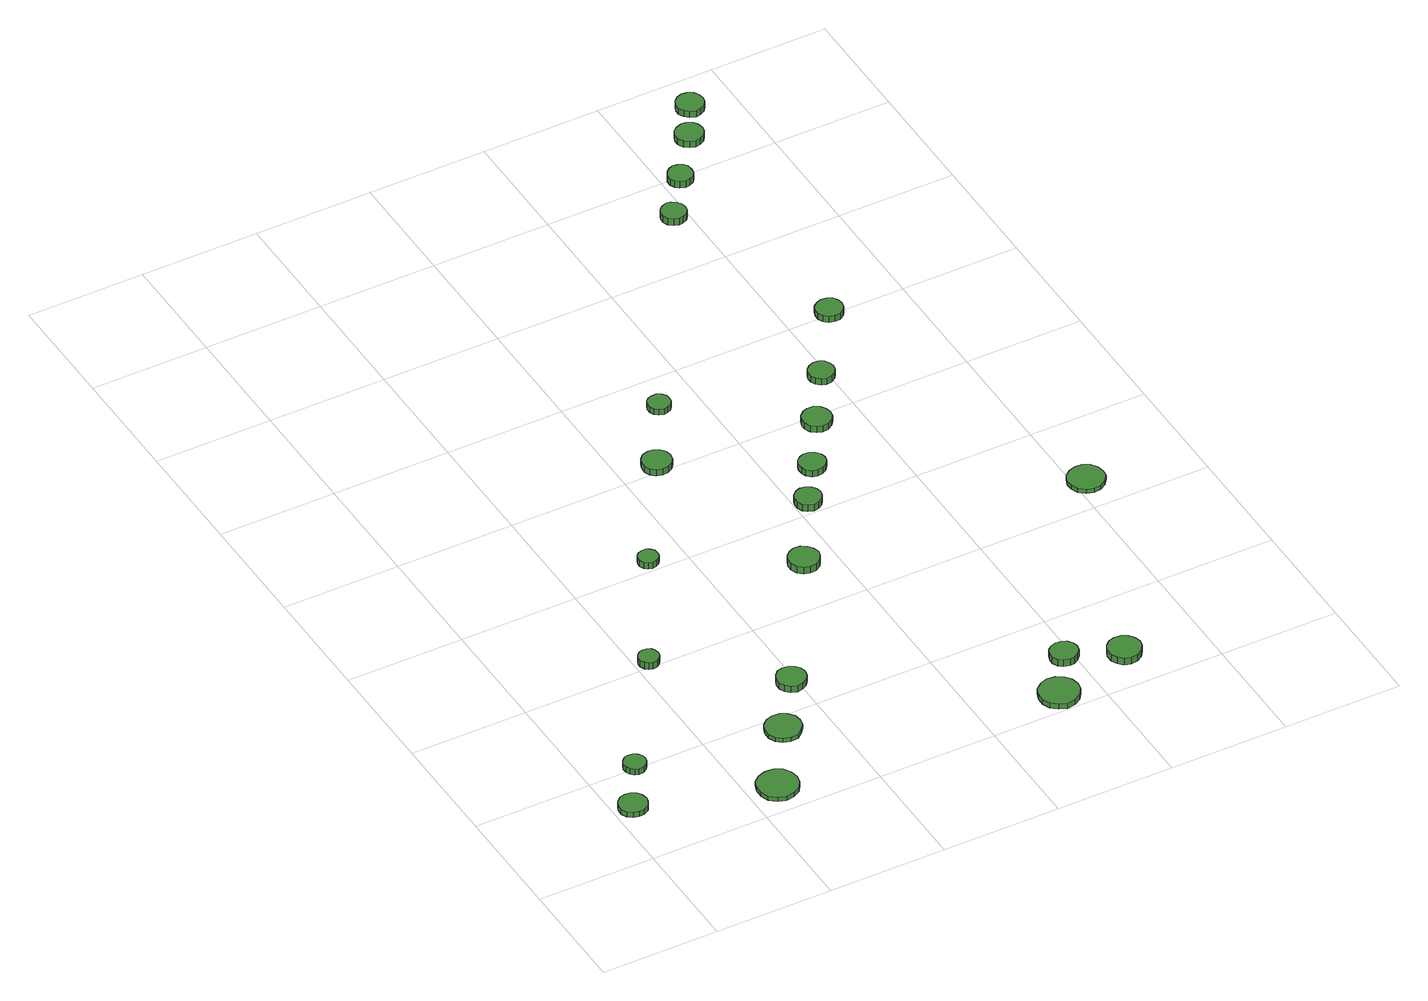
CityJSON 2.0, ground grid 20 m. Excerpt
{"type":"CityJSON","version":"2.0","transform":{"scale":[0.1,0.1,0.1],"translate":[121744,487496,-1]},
"CityObjects":{
"tree1":{"type":"SolitaryVegetationObject","attributes":{"function":"something"},"geometry":[{"type":"MultiSurface","lod":"1","boundaries":[[[0,1,2,3,4,5,6,7,8,9,10,11,12,13,14]],[[15,16,17,18,19,20,21,22,23,24,25,26,27,28,29]],[[0,29,28,1]],[[1,28,27,2]],[[2,27,26,3]],[[3,26,25,4]],[[4,25,24,5]],[[5,24,23,6]],[[6,23,22,7]],[[7,22,21,8]],[[8,21,20,9]],[[9,20,19,10]],[[10,19,18,11]],[[11,18,17,12]],[[12,17,16,13]],[[13,16,15,14]],[[14,15,29,0]]]}]},
"tree2":{"type":"SolitaryVegetationObject","attributes":{"function":"something"},"geometry":[{"type":"MultiSurface","lod":"1","boundaries":[[[30,31,32,33,34,35,36,37,38,39,40,41,42,43,44]],[[45,46,47,48,49,50,51,52,53,54,55,56,57,58,59]],[[30,59,58,31]],[[31,58,57,32]],[[32,57,56,33]],[[33,56,55,34]],[[34,55,54,35]],[[35,54,53,36]],[[36,53,52,37]],[[37,52,51,38]],[[38,51,50,39]],[[39,50,49,40]],[[40,49,48,41]],[[41,48,47,42]],[[42,47,46,43]],[[43,46,45,44]],[[44,45,59,30]]]}]},
"tree3":{"type":"SolitaryVegetationObject","attributes":{"function":"something"},"geometry":[{"type":"MultiSurface","lod":"1","boundaries":[[[60,61,62,63,64,65,66,67,68,69,70,71,72,73,74]],[[75,76,77,78,79,80,81,82,83,84,85,86,87,88,89]],[[60,89,88,61]],[[61,88,87,62]],[[62,87,86,63]],[[63,86,85,64]],[[64,85,84,65]],[[65,84,83,66]],[[66,83,82,67]],[[67,82,81,68]],[[68,81,80,69]],[[69,80,79,70]],[[70,79,78,71]],[[71,78,77,72]],[[72,77,76,73]],[[73,76,75,74]],[[74,75,89,60]]]}]},
"tree4":{"type":"SolitaryVegetationObject","attributes":{"function":"something"},"geometry":[{"type":"MultiSurface","lod":"1","boundaries":[[[90,91,92,93,94,95,96,97,98,99,100,101,102,103,104]],[[105,106,107,108,109,110,111,112,113,114,115,116,117,118,119]],[[90,119,118,91]],[[91,118,117,92]],[[92,117,116,93]],[[93,116,115,94]],[[94,115,114,95]],[[95,114,113,96]],[[96,113,112,97]],[[97,112,111,98]],[[98,111,110,99]],[[99,110,109,100]],[[100,109,108,101]],[[101,108,107,102]],[[102,107,106,103]],[[103,106,105,104]],[[104,105,119,90]]]}]},
"tree5":{"type":"SolitaryVegetationObject","attributes":{"function":"something"},"geometry":[{"type":"MultiSurface","lod":"1","boundaries":[[[120,121,122,123,124,125,126,127,128,129,130,131,132,133,134]],[[135,136,137,138,139,140,141,142,143,144,145,146,147,148,149]],[[120,149,148,121]],[[121,148,147,122]],[[122,147,146,123]],[[123,146,145,124]],[[124,145,144,125]],[[125,144,143,126]],[[126,143,142,127]],[[127,142,141,128]],[[128,141,140,129]],[[129,140,139,130]],[[130,139,138,131]],[[131,138,137,132]],[[132,137,136,133]],[[133,136,135,134]],[[134,135,149,120]]]}]},
"tree6":{"type":"SolitaryVegetationObject","attributes":{"function":"something"},"geometry":[{"type":"MultiSurface","lod":"1","boundaries":[[[150,151,152,153,154,155,156,157,158,159,160,161,162,163,164]],[[165,166,167,168,169,170,171,172,173,174,175,176,177,178,179]],[[150,179,178,151]],[[151,178,177,152]],[[152,177,176,153]],[[153,176,175,154]],[[154,175,174,155]],[[155,174,173,156]],[[156,173,172,157]],[[157,172,171,158]],[[158,171,170,159]],[[159,170,169,160]],[[160,169,168,161]],[[161,168,167,162]],[[162,167,166,163]],[[163,166,165,164]],[[164,165,179,150]]]}]},
"tree7":{"type":"SolitaryVegetationObject","attributes":{"function":"something"},"geometry":[{"type":"MultiSurface","lod":"1","boundaries":[[[180,181,182,183,184,185,186,187,188,189,190,191,192,193,194]],[[195,196,197,198,199,200,201,202,203,204,205,206,207,208,209]],[[180,209,208,181]],[[181,208,207,182]],[[182,207,206,183]],[[183,206,205,184]],[[184,205,204,185]],[[185,204,203,186]],[[186,203,202,187]],[[187,202,201,188]],[[188,201,200,189]],[[189,200,199,190]],[[190,199,198,191]],[[191,198,197,192]],[[192,197,196,193]],[[193,196,195,194]],[[194,195,209,180]]]}]},
"tree8":{"type":"SolitaryVegetationObject","attributes":{"function":"something"},"geometry":[{"type":"MultiSurface","lod":"1","boundaries":[[[210,211,212,213,214,215,216,217,218,219,220,221,222,223,224]],[[225,226,227,228,229,230,231,232,233,234,235,236,237,238,239]],[[210,239,238,211]],[[211,238,237,212]],[[212,237,236,213]],[[213,236,235,214]],[[214,235,234,215]],[[215,234,233,216]],[[216,233,232,217]],[[217,232,231,218]],[[218,231,230,219]],[[219,230,229,220]],[[220,229,228,221]],[[221,228,227,222]],[[222,227,226,223]],[[223,226,225,224]],[[224,225,239,210]]]}]},
"tree9":{"type":"SolitaryVegetationObject","attributes":{"function":"something"},"geometry":[{"type":"MultiSurface","lod":"1","boundaries":[[[240,241,242,243,244,245,246,247,248,249,250,251,252,253,254]],[[255,256,257,258,259,260,261,262,263,264,265,266,267,268,269]],[[240,269,268,241]],[[241,268,267,242]],[[242,267,266,243]],[[243,266,265,244]],[[244,265,264,245]],[[245,264,263,246]],[[246,263,262,247]],[[247,262,261,248]],[[248,261,260,249]],[[249,260,259,250]],[[250,259,258,251]],[[251,258,257,252]],[[252,257,256,253]],[[253,256,255,254]],[[254,255,269,240]]]}]},
"tree10":{"type":"SolitaryVegetationObject","attributes":{"function":"something"},"geometry":[{"type":"MultiSurface","lod":"1","boundaries":[[[270,271,272,273,274,275,276,277,278,279,280,281,282,283,284]],[[285,286,287,288,289,290,291,292,293,294,295,296,297,298,299]],[[270,299,298,271]],[[271,298,297,272]],[[272,297,296,273]],[[273,296,295,274]],[[274,295,294,275]],[[275,294,293,276]],[[276,293,292,277]],[[277,292,291,278]],[[278,291,290,279]],[[279,290,289,280]],[[280,289,288,281]],[[281,288,287,282]],[[282,287,286,283]],[[283,286,285,284]],[[284,285,299,270]]]}]},
"tree11":{"type":"SolitaryVegetationObject","attributes":{"function":"something"},"geometry":[{"type":"MultiSurface","lod":"1","boundaries":[[[300,301,302,303,304,305,306,307,308,309,310,311,312,313,314]],[[315,316,317,318,319,320,321,322,323,324,325,326,327,328,329]],[[300,329,328,301]],[[301,328,327,302]],[[302,327,326,303]],[[303,326,325,304]],[[304,325,324,305]],[[305,324,323,306]],[[306,323,322,307]],[[307,322,321,308]],[[308,321,320,309]],[[309,320,319,310]],[[310,319,318,311]],[[311,318,317,312]],[[312,317,316,313]],[[313,316,315,314]],[[314,315,329,300]]]}]},
"tree12":{"type":"SolitaryVegetationObject","attributes":{"function":"something"},"geometry":[{"type":"MultiSurface","lod":"1","boundaries":[[[330,331,332,333,334,335,336,337,338,339,340,341,342,343,344]],[[345,346,347,348,349,350,351,352,353,354,355,356,357,358,359]],[[330,359,358,331]],[[331,358,357,332]],[[332,357,356,333]],[[333,356,355,334]],[[334,355,354,335]],[[335,354,353,336]],[[336,353,352,337]],[[337,352,351,338]],[[338,351,350,339]],[[339,350,349,340]],[[340,349,348,341]],[[341,348,347,342]],[[342,347,346,343]],[[343,346,345,344]],[[344,345,359,330]]]}]},
"tree13":{"type":"SolitaryVegetationObject","attributes":{"function":"something"},"geometry":[{"type":"MultiSurface","lod":"1","boundaries":[[[360,361,362,363,364,365,366,367,368,369,370,371,372,373,374]],[[375,376,377,378,379,380,381,382,383,384,385,386,387,388,389]],[[360,389,388,361]],[[361,388,387,362]],[[362,387,386,363]],[[363,386,385,364]],[[364,385,384,365]],[[365,384,383,366]],[[366,383,382,367]],[[367,382,381,368]],[[368,381,380,369]],[[369,380,379,370]],[[370,379,378,371]],[[371,378,377,372]],[[372,377,376,373]],[[373,376,375,374]],[[374,375,389,360]]]}]},
"tree14":{"type":"SolitaryVegetationObject","attributes":{"function":"something"},"geometry":[{"type":"MultiSurface","lod":"1","boundaries":[[[390,391,392,393,394,395,396,397,398,399,400,401,402,403,404]],[[405,406,407,408,409,410,411,412,413,414,415,416,417,418,419]],[[390,419,418,391]],[[391,418,417,392]],[[392,417,416,393]],[[393,416,415,394]],[[394,415,414,395]],[[395,414,413,396]],[[396,413,412,397]],[[397,412,411,398]],[[398,411,410,399]],[[399,410,409,400]],[[400,409,408,401]],[[401,408,407,402]],[[402,407,406,403]],[[403,406,405,404]],[[404,405,419,390]]]}]},
"tree15":{"type":"SolitaryVegetationObject","attributes":{"function":"something"},"geometry":[{"type":"MultiSurface","lod":"1","boundaries":[[[420,421,422,423,424,425,426,427,428,429,430,431,432,433,434]],[[435,436,437,438,439,440,441,442,443,444,445,446,447,448,449]],[[420,449,448,421]],[[421,448,447,422]],[[422,447,446,423]],[[423,446,445,424]],[[424,445,444,425]],[[425,444,443,426]],[[426,443,442,427]],[[427,442,441,428]],[[428,441,440,429]],[[429,440,439,430]],[[430,439,438,431]],[[431,438,437,432]],[[432,437,436,433]],[[433,436,435,434]],[[434,435,449,420]]]}]},
"tree16":{"type":"SolitaryVegetationObject","attributes":{"function":"something"},"geometry":[{"type":"MultiSurface","lod":"1","boundaries":[[[450,451,452,453,454,455,456,457,458,459,460,461,462,463,464]],[[465,466,467,468,469,470,471,472,473,474,475,476,477,478,479]],[[450,479,478,451]],[[451,478,477,452]],[[452,477,476,453]],[[453,476,475,454]],[[454,475,474,455]],[[455,474,473,456]],[[456,473,472,457]],[[457,472,471,458]],[[458,471,470,459]],[[459,470,469,460]],[[460,469,468,461]],[[461,468,467,462]],[[462,467,466,463]],[[463,466,465,464]],[[464,465,479,450]]]}]},
"tree17":{"type":"SolitaryVegetationObject","attributes":{"function":"something"},"geometry":[{"type":"MultiSurface","lod":"1","boundaries":[[[480,481,482,483,484,485,486,487,488,489,490,491,492,493,494]],[[495,496,497,498,499,500,501,502,503,504,505,506,507,508,509]],[[480,509,508,481]],[[481,508,507,482]],[[482,507,506,483]],[[483,506,505,484]],[[484,505,504,485]],[[485,504,503,486]],[[486,503,502,487]],[[487,502,501,488]],[[488,501,500,489]],[[489,500,499,490]],[[490,499,498,491]],[[491,498,497,492]],[[492,497,496,493]],[[493,496,495,494]],[[494,495,509,480]]]}]},
"tree18":{"type":"SolitaryVegetationObject","attributes":{"function":"something"},"geometry":[{"type":"MultiSurface","lod":"1","boundaries":[[[510,511,512,513,514,515,516,517,518,519,520,521,522,523,524]],[[525,526,527,528,529,530,531,532,533,534,535,536,537,538,539]],[[510,539,538,511]],[[511,538,537,512]],[[512,537,536,513]],[[513,536,535,514]],[[514,535,534,515]],[[515,534,533,516]],[[516,533,532,517]],[[517,532,531,518]],[[518,531,530,519]],[[519,530,529,520]],[[520,529,528,521]],[[521,528,527,522]],[[522,527,526,523]],[[523,526,525,524]],[[524,525,539,510]]]}]},
"tree19":{"type":"SolitaryVegetationObject","attributes":{"function":"something"},"geometry":[{"type":"MultiSurface","lod":"1","boundaries":[[[540,541,542,543,544,545,546,547,548,549,550,551,552,553,554]],[[555,556,557,558,559,560,561,562,563,564,565,566,567,568,569]],[[540,569,568,541]],[[541,568,567,542]],[[542,567,566,543]],[[543,566,565,544]],[[544,565,564,545]],[[545,564,563,546]],[[546,563,562,547]],[[547,562,561,548]],[[548,561,560,549]],[[549,560,559,550]],[[550,559,558,551]],[[551,558,557,552]],[[552,557,556,553]],[[553,556,555,554]],[[554,555,569,540]]]}]},
"tree20":{"type":"SolitaryVegetationObject","attributes":{"function":"something"},"geometry":[{"type":"MultiSurface","lod":"1","boundaries":[[[570,571,572,573,574,575,576,577,578,579,580,581,582,583,584]],[[585,586,587,588,589,590,591,592,593,594,595,596,597,598,599]],[[570,599,598,571]],[[571,598,597,572]],[[572,597,596,573]],[[573,596,595,574]],[[574,595,594,575]],[[575,594,593,576]],[[576,593,592,577]],[[577,592,591,578]],[[578,591,590,579]],[[579,590,589,580]],[[580,589,588,581]],[[581,588,587,582]],[[582,587,586,583]],[[583,586,585,584]],[[584,585,599,570]]]}]},
"tree21":{"type":"SolitaryVegetationObject","attributes":{"function":"something"},"geometry":[{"type":"MultiSurface","lod":"1","boundaries":[[[600,601,602,603,604,605,606,607,608,609,610,611,612,613,614]],[[615,616,617,618,619,620,621,622,623,624,625,626,627,628,629]],[[600,629,628,601]],[[601,628,627,602]],[[602,627,626,603]],[[603,626,625,604]],[[604,625,624,605]],[[605,624,623,606]],[[606,623,622,607]],[[607,622,621,608]],[[608,621,620,609]],[[609,620,619,610]],[[610,619,618,611]],[[611,618,617,612]],[[612,617,616,613]],[[613,616,615,614]],[[614,615,629,600]]]}]},
"tree22":{"type":"SolitaryVegetationObject","attributes":{"function":"something"},"geometry":[{"type":"MultiSurface","lod":"1","boundaries":[[[630,631,632,633,634,635,636,637,638,639,640,641,642,643,644]],[[645,646,647,648,649,650,651,652,653,654,655,656,657,658,659]],[[630,659,658,631]],[[631,658,657,632]],[[632,657,656,633]],[[633,656,655,634]],[[634,655,654,635]],[[635,654,653,636]],[[636,653,652,637]],[[637,652,651,638]],[[638,651,650,639]],[[639,650,649,640]],[[640,649,648,641]],[[641,648,647,642]],[[642,647,646,643]],[[643,646,645,644]],[[644,645,659,630]]]}]},
"tree23":{"type":"SolitaryVegetationObject","attributes":{"function":"something"},"geometry":[{"type":"MultiSurface","lod":"1","boundaries":[[[660,661,662,663,664,665,666,667,668,669,670,671,672,673,674]],[[675,676,677,678,679,680,681,682,683,684,685,686,687,688,689]],[[660,689,688,661]],[[661,688,687,662]],[[662,687,686,663]],[[663,686,685,664]],[[664,685,684,665]],[[665,684,683,666]],[[666,683,682,667]],[[667,682,681,668]],[[668,681,680,669]],[[669,680,679,670]],[[670,679,678,671]],[[671,678,677,672]],[[672,677,676,673]],[[673,676,675,674]],[[674,675,689,660]]]}]}
},
"vertices":[
[56,120,17],[54,130,17],[49,138,17],[40,143,17],[30,144,17],[21,141,17],[13,134,17],[9,125,17],[9,115,17],[13,106,17],[21,100,17],[30,97,17],[40,98,17],[49,103,17],[54,111,17],[54,111,7],[49,103,7],[40,98,7],[30,97,7],[21,100,7],[13,106,7],[9,115,7],[9,125,7],[13,134,7],[21,141,7],[30,144,7],[40,143,7],[49,138,7],[54,130,7],[56,120,7],
[101,204,18],[99,211,18],[95,217,18],[88,221,18],[80,222,18],[73,220,18],[67,214,18],[64,207,18],[64,200,18],[67,193,18],[73,187,18],[80,185,18],[88,186,18],[95,190,18],[99,196,18],[99,196,7],[95,190,7],[88,186,7],[80,185,7],[73,187,7],[67,193,7],[64,200,7],[64,207,7],[67,214,7],[73,220,7],[80,222,7],[88,221,7],[95,217,7],[99,211,7],[101,204,7],
[284,54,15],[281,68,15],[273,80,15],[261,87,15],[246,88,15],[233,84,15],[222,75,15],[217,62,15],[217,47,15],[222,34,15],[233,25,15],[246,20,15],[261,22,15],[273,29,15],[281,41,15],[281,41,7],[273,29,7],[261,22,7],[246,20,7],[233,25,7],[222,34,7],[217,47,7],[217,62,7],[222,75,7],[233,84,7],[246,88,7],[261,87,7],[273,80,7],[281,68,7],[284,54,7],
[237,406,25],[236,413,25],[232,419,25],[226,422,25],[219,423,25],[212,421,25],[207,416,25],[204,410,25],[204,403,25],[207,396,25],[212,391,25],[219,389,25],[226,390,25],[232,394,25],[236,399,25],[236,399,12],[232,394,12],[226,390,12],[219,389,12],[212,391,12],[207,396,12],[204,403,12],[204,410,12],[207,416,12],[212,421,12],[219,423,12],[226,422,12],[232,419,12],[236,413,12],[237,406,12],
[354,170,15],[352,182,15],[344,192,15],[334,198,15],[321,199,15],[309,195,15],[300,187,15],[295,176,15],[295,163,15],[300,152,15],[309,144,15],[321,140,15],[334,141,15],[344,148,15],[352,158,15],[352,158,7],[344,148,7],[334,141,7],[321,140,7],[309,144,7],[300,152,7],[295,163,7],[295,176,7],[300,187,7],[309,195,7],[321,199,7],[334,198,7],[344,192,7],[352,182,7],[354,170,7],
[415,263,19],[413,273,19],[407,281,19],[398,286,19],[388,287,19],[378,284,19],[371,277,19],[367,268,19],[367,258,19],[371,248,19],[378,242,19],[388,238,19],[398,240,19],[407,245,19],[413,253,19],[413,253,7],[407,245,7],[398,240,7],[388,238,7],[378,242,7],[371,248,7],[367,258,7],[367,268,7],[371,277,7],[378,284,7],[388,287,7],[398,286,7],[407,281,7],[413,273,7],[415,263,7],
[354,617,23],[353,624,23],[349,629,23],[343,633,23],[336,633,23],[329,631,23],[324,627,23],[321,620,23],[321,613,23],[324,607,23],[329,602,23],[336,600,23],[343,601,23],[349,604,23],[353,610,23],[353,610,11],[349,604,11],[343,601,11],[336,600,11],[329,602,11],[324,607,11],[321,613,11],[321,620,11],[324,627,11],[329,631,11],[336,633,11],[343,633,11],[349,629,11],[353,624,11],[354,617,11],
[569,495,26],[566,506,26],[560,514,26],[551,520,26],[540,521,26],[530,517,26],[522,510,26],[518,501,26],[518,490,26],[522,480,26],[530,473,26],[540,470,26],[551,471,26],[560,476,26],[566,485,26],[566,485,13],[560,476,13],[551,471,13],[540,470,13],[530,473,13],[522,480,13],[518,490,13],[518,501,13],[522,510,13],[530,517,13],[540,521,13],[551,520,13],[560,514,13],[566,506,13],[569,495,13],
[488,815,19],[486,825,19],[480,833,19],[471,838,19],[461,839,19],[451,836,19],[444,829,19],[440,820,19],[440,810,19],[444,801,19],[451,794,19],[461,791,19],[471,792,19],[480,797,19],[486,805,19],[486,805,7],[480,797,7],[471,792,7],[461,791,7],[451,794,7],[444,801,7],[440,810,7],[440,820,7],[444,829,7],[451,836,7],[461,839,7],[471,838,7],[480,833,7],[486,825,7],[488,815,7],
[767,34,17],[764,48,17],[756,59,17],[744,66,17],[730,68,17],[717,63,17],[706,54,17],[701,41,17],[701,28,17],[706,15,17],[717,6,17],[730,1,17],[744,3,17],[756,10,17],[764,21,17],[764,21,7],[756,10,7],[744,3,7],[730,1,7],[717,6,7],[706,15,7],[701,28,7],[701,41,7],[706,54,7],[717,63,7],[730,68,7],[744,66,7],[756,59,7],[764,48,7],[767,34,7],
[646,626,19],[644,635,19],[639,642,19],[631,647,19],[622,648,19],[613,645,19],[606,639,19],[603,631,19],[603,621,19],[606,613,19],[613,607,19],[622,604,19],[631,605,19],[639,610,19],[644,617,19],[644,617,6],[639,610,6],[631,605,6],[622,604,6],[613,607,6],[606,613,6],[603,621,6],[603,631,6],[606,639,6],[613,645,6],[622,648,6],[631,647,6],[639,642,6],[644,635,6],[646,626,6],
[553,934,19],[552,941,19],[547,948,19],[540,952,19],[533,952,19],[525,950,19],[519,945,19],[516,938,19],[516,930,19],[519,923,19],[525,918,19],[533,915,19],[540,916,19],[547,920,19],[552,926,19],[552,926,8],[547,920,8],[540,916,8],[533,915,8],[525,918,8],[519,923,8],[516,930,8],[516,938,8],[519,945,8],[525,950,8],[533,952,8],[540,952,8],[547,948,8],[552,941,8],[553,934,8],
[806,108,23],[804,117,23],[798,125,23],[790,129,23],[781,130,23],[771,127,23],[764,121,23],[760,112,23],[760,103,23],[764,94,23],[771,88,23],[781,85,23],[790,86,23],[798,91,23],[804,98,23],[804,98,10],[798,91,10],[790,86,10],[781,85,10],[771,88,10],[764,94,10],[760,103,10],[760,112,10],[764,121,10],[771,127,10],[781,130,10],[790,129,10],[798,125,10],[804,117,10],[806,108,10],
[693,696,18],[691,705,18],[685,712,18],[677,717,18],[668,718,18],[659,715,18],[652,709,18],[649,701,18],[649,691,18],[652,683,18],[659,676,18],[668,674,18],[677,675,18],[685,679,18],[691,687,18],[691,687,6],[685,679,6],[677,675,6],[668,674,6],[659,676,6],[652,683,6],[649,691,6],[649,701,6],[652,709,6],[659,715,6],[668,718,6],[677,717,6],[685,712,6],[691,705,6],[693,696,6],
[895,68,25],[892,79,25],[885,89,25],[876,94,25],[864,95,25],[853,92,25],[845,84,25],[840,74,25],[840,62,25],[845,52,25],[853,44,25],[864,41,25],[876,42,25],[885,48,25],[892,57,25],[892,57,12],[885,48,12],[876,42,12],[864,41,12],[853,44,12],[845,52,12],[840,62,12],[840,74,12],[845,84,12],[853,92,12],[864,95,12],[876,94,12],[885,89,12],[892,79,12],[895,68,12],
[753,786,18],[751,795,18],[745,804,18],[736,809,18],[726,810,18],[717,807,18],[709,800,18],[705,791,18],[705,781,18],[709,771,18],[717,765,18],[726,762,18],[736,763,18],[745,768,18],[751,776,18],[751,776,6],[745,768,6],[736,763,6],[726,762,6],[717,765,6],[709,771,6],[705,781,6],[705,791,6],[709,800,6],[717,807,6],[726,810,6],[736,809,6],[745,804,6],[751,795,6],[753,786,6],
[811,880,18],[809,888,18],[804,896,18],[796,900,18],[787,901,18],[779,898,18],[772,892,18],[768,884,18],[768,875,18],[772,867,18],[779,861,18],[787,858,18],[796,859,18],[804,864,18],[809,871,18],[809,871,6],[804,864,6],[796,859,6],[787,858,6],[779,861,6],[772,867,6],[768,875,6],[768,884,6],[772,892,6],[779,898,6],[787,901,6],[796,900,6],[804,896,6],[809,888,6],[811,880,6],
[1051,462,14],[1049,474,14],[1041,485,14],[1030,491,14],[1018,492,14],[1006,488,14],[996,480,14],[991,468,14],[991,456,14],[996,444,14],[1006,436,14],[1018,432,14],[1030,433,14],[1041,440,14],[1049,450,14],[1049,450,6],[1041,440,6],[1030,433,6],[1018,432,6],[1006,436,6],[996,444,6],[991,456,6],[991,468,6],[996,480,6],[1006,488,6],[1018,492,6],[1030,491,6],[1041,485,6],[1049,474,6],[1051,462,6],
[891,996,26],[889,1005,26],[884,1013,26],[876,1017,26],[866,1018,26],[857,1015,26],[850,1009,26],[847,1001,26],[847,991,26],[850,983,26],[857,977,26],[866,974,26],[876,975,26],[884,979,26],[889,987,26],[889,987,14],[884,979,14],[876,975,14],[866,974,14],[857,977,14],[850,983,14],[847,991,14],[847,1001,14],[850,1009,14],[857,1015,14],[866,1018,14],[876,1017,14],[884,1013,14],[889,1005,14],[891,996,14],
[795,1315,25],[793,1323,25],[788,1330,25],[780,1335,25],[772,1336,25],[764,1333,25],[757,1327,25],[754,1319,25],[754,1311,25],[757,1303,25],[764,1297,25],[772,1294,25],[780,1295,25],[788,1299,25],[793,1306,25],[793,1306,12],[788,1299,12],[780,1295,12],[772,1294,12],[764,1297,12],[757,1303,12],[754,1311,12],[754,1319,12],[757,1327,12],[764,1333,12],[772,1336,12],[780,1335,12],[788,1330,12],[793,1323,12],[795,1315,12],
[849,1392,21],[848,1401,21],[843,1408,21],[835,1412,21],[827,1413,21],[819,1410,21],[813,1404,21],[809,1397,21],[809,1388,21],[813,1380,21],[819,1375,21],[827,1372,21],[835,1373,21],[843,1377,21],[848,1384,21],[848,1384,8],[843,1377,8],[835,1373,8],[827,1372,8],[819,1375,8],[813,1380,8],[809,1388,8],[809,1397,8],[813,1404,8],[819,1410,8],[827,1413,8],[835,1412,8],[843,1408,8],[848,1401,8],[849,1392,8],
[913,1472,20],[911,1482,20],[906,1489,20],[897,1494,20],[888,1495,20],[879,1492,20],[871,1486,20],[867,1477,20],[867,1467,20],[871,1458,20],[879,1452,20],[888,1449,20],[897,1450,20],[906,1455,20],[911,1463,20],[911,1463,8],[906,1455,8],[897,1450,8],[888,1449,8],[879,1452,8],[871,1458,8],[867,1467,8],[867,1477,8],[871,1486,8],[879,1492,8],[888,1495,8],[897,1494,8],[906,1489,8],[911,1482,8],[913,1472,8],
[948,1533,21],[946,1542,21],[941,1550,21],[932,1555,21],[923,1556,21],[914,1553,21],[907,1547,21],[903,1538,21],[903,1528,21],[907,1520,21],[914,1513,21],[923,1510,21],[932,1511,21],[941,1516,21],[946,1524,21],[946,1524,9],[941,1516,9],[932,1511,9],[923,1510,9],[914,1513,9],[907,1520,9],[903,1528,9],[903,1538,9],[907,1547,9],[914,1553,9],[923,1556,9],[932,1555,9],[941,1550,9],[946,1542,9],[948,1533,9]
]}
